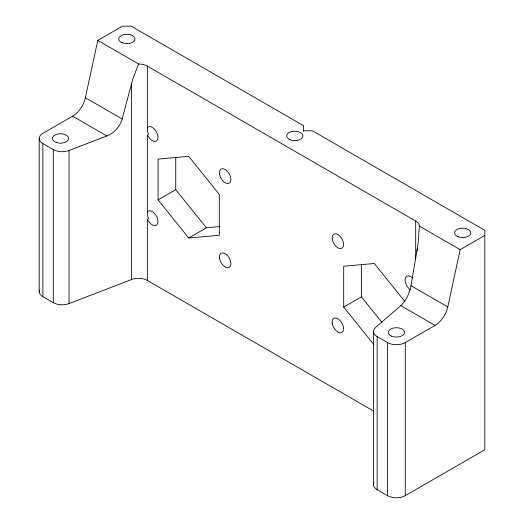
<?xml version="1.0" encoding="UTF-8"?>
<svg xmlns="http://www.w3.org/2000/svg" width="524" height="524" viewBox="0 0 524 524"><rect width="100%" height="100%" fill="white"/><g stroke="black" fill="none" stroke-linecap="round" stroke-linejoin="round"><path stroke-width="0.79" d="M39.195 291.56L39.195 138.467M373.54 332.177L373.54 485.27M373.756 411.163L147.336 280.438A12.497 7.218 0 0 0 131.557 279.534L69.063 303.593A12.497 7.218 0 0 1 53.291 302.689L42.857 296.669L42.857 143.569A12.497 7.218 0 0 1 42.857 133.365L72.633 116.177A18.753 10.827 -60 0 0 85.379 97.713L97.785 40.414L138.624 63.994A12.497 7.218 0 0 1 147.336 66.103L415.683 221.036A12.497 7.218 0 0 1 419.344 226.067L418.257 241.819A148.312 105.855 76.1 0 1 417.248 248.651L410.986 285.698A19.061 8.633 -68.9 0 1 400.788 305.571M435.025 325.404L400.788 305.636L375.584 327.461A12.497 7.218 0 0 0 377.142 336.572L387.577 342.591A12.497 7.218 0 0 0 405.255 342.591L435.025 325.404A18.753 10.827 -60 0 0 447.778 306.94L460.177 249.64L484.805 235.427M138.624 63.994L133.397 77.362A148.312 105.855 76.1 0 0 131.563 83.716L122.171 118.955L85.379 97.713M97.785 40.414L122.406 26.2L131.249 26.2L303.606 125.708L303.606 131.223M158.084 199.893L158.084 159.067L188.699 156.329L219.32 194.417L219.32 235.243L188.699 237.981L158.084 199.893L175.756 189.681L175.756 157.842M188.699 237.981L206.377 227.776L220.073 226.551M373.809 344.51L343.698 307.057L361.377 296.846L361.377 264.188M373.887 482.742A12.497 7.218 0 0 0 377.142 489.665L387.577 495.684A12.497 7.218 0 0 0 405.255 495.684L484.805 449.756L484.805 230.324L312.442 130.81L303.606 130.81M42.857 143.569L53.291 149.595A12.497 7.218 0 0 0 69.063 150.493L106.87 135.945A19.061 12.949 -49.1 0 0 122.223 118.948M419.344 226.067L460.177 249.64M410.986 285.698L447.778 306.94M72.633 116.177L106.87 135.945M404.934 301.582L374.319 263.493L343.698 266.231L343.698 307.057M361.377 296.846L381.786 322.24M175.756 189.681L206.377 227.776M417.248 248.651L417.248 251.101M415.683 221.036L415.683 259.544M405.255 342.591L405.255 495.684M387.577 342.591L387.577 495.684M377.142 336.572L377.142 489.665M147.336 66.103L147.336 127.718A8.122 4.69 60 0 1 155.969 131.105A8.122 4.69 60 0 1 155.969 141.205A8.122 4.69 60 0 1 147.336 134.622L147.336 211.925A8.122 4.69 60 0 1 155.969 215.312A8.122 4.69 60 0 1 155.969 225.405A8.122 4.69 60 0 1 147.336 218.822L147.336 280.438M131.557 83.716L131.557 279.534M69.063 150.493L69.063 303.593M53.291 149.595L53.291 302.689M42.857 296.669A12.497 7.218 0 0 1 39.464 290.086M148.554 218.652A8.102 3.629 62.3 0 1 147.585 212.24M410.259 289.576A8.122 4.69 60 0 1 405.176 278.545A8.122 4.69 60 0 1 412.82 278.251M148.554 134.445A8.102 3.629 62.3 0 1 147.585 128.033M56.474 142.528A8.122 4.69 0 0 0 68.664 138.467A8.122 4.69 0 0 0 56.474 134.406A8.122 4.69 0 0 0 56.474 142.528M391.644 336.185A8.122 4.69 0 0 0 404.495 332.871A8.122 4.69 0 0 0 393.098 328.103A8.122 4.69 0 0 0 391.644 336.185M332.183 238.937A8.122 4.69 60 0 0 341.478 248.409A8.122 4.69 60 0 0 339.906 236.154A8.122 4.69 60 0 0 332.183 238.937M332.183 323.138A8.122 4.69 60 0 0 341.478 332.609A8.122 4.69 60 0 0 339.906 320.361A8.122 4.69 60 0 0 332.183 323.138M219.484 173.876A8.122 4.69 60 0 0 228.785 183.348A8.122 4.69 60 0 0 227.213 171.093A8.122 4.69 60 0 0 219.484 173.876M219.484 258.077A8.122 4.69 60 0 0 228.785 267.548A8.122 4.69 60 0 0 227.213 255.293A8.122 4.69 60 0 0 219.484 258.077M122.059 42.758A8.122 4.69 0 0 0 134.91 39.444A8.122 4.69 0 0 0 123.513 34.676A8.122 4.69 0 0 0 122.059 42.758M290.001 139.712A8.122 4.69 0 0 0 302.846 136.404A8.122 4.69 0 0 0 291.455 131.635A8.122 4.69 0 0 0 290.001 139.712M457.937 236.671A8.122 4.69 0 0 0 470.788 233.357A8.122 4.69 0 0 0 459.391 228.588A8.122 4.69 0 0 0 457.937 236.671"/></g></svg>
